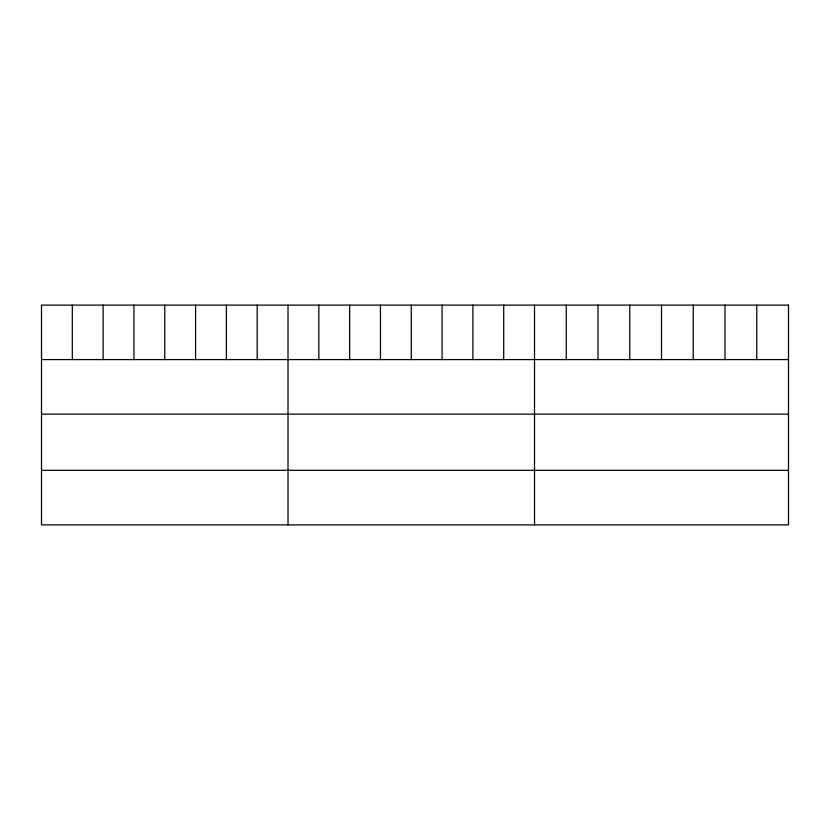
<?xml version="1.0" encoding="UTF-8"?>
<svg xmlns="http://www.w3.org/2000/svg" width="830" height="830" viewBox="0 0 830 830"><rect width="100%" height="100%" fill="white"/><g stroke="black" fill="none" stroke-linecap="round" stroke-linejoin="round"><path stroke-width="1.25" d="M41.5 359.587L788.5 359.587M41.5 414.139L788.5 414.139M41.5 470.34L788.5 470.34M756.753 305.118L756.753 359.587M725.005 305.118L725.005 359.587M693.258 305.118L693.258 359.587M661.51 305.118L661.51 359.587M629.763 305.118L629.763 359.587M598.015 305.118L598.015 359.587M566.268 305.118L566.268 359.587M534.52 305.118L534.52 524.882M503.706 305.118L503.706 359.587M472.893 305.118L472.893 359.587M442.079 305.118L442.079 359.587M411.265 305.118L411.265 359.587M380.451 305.118L380.451 359.587M349.638 305.118L349.638 359.587M318.824 305.118L318.824 359.587M288.01 305.118L288.01 524.882M257.196 305.118L257.196 359.587M226.383 305.118L226.383 359.587M195.569 305.118L195.569 359.587M164.755 305.118L164.755 359.587M133.941 305.118L133.941 359.587M103.128 305.118L103.128 359.587M72.314 305.118L72.314 359.587M788.5 305.118L41.5 305.118L41.5 524.882L788.5 524.882L788.5 305.118"/></g></svg>
